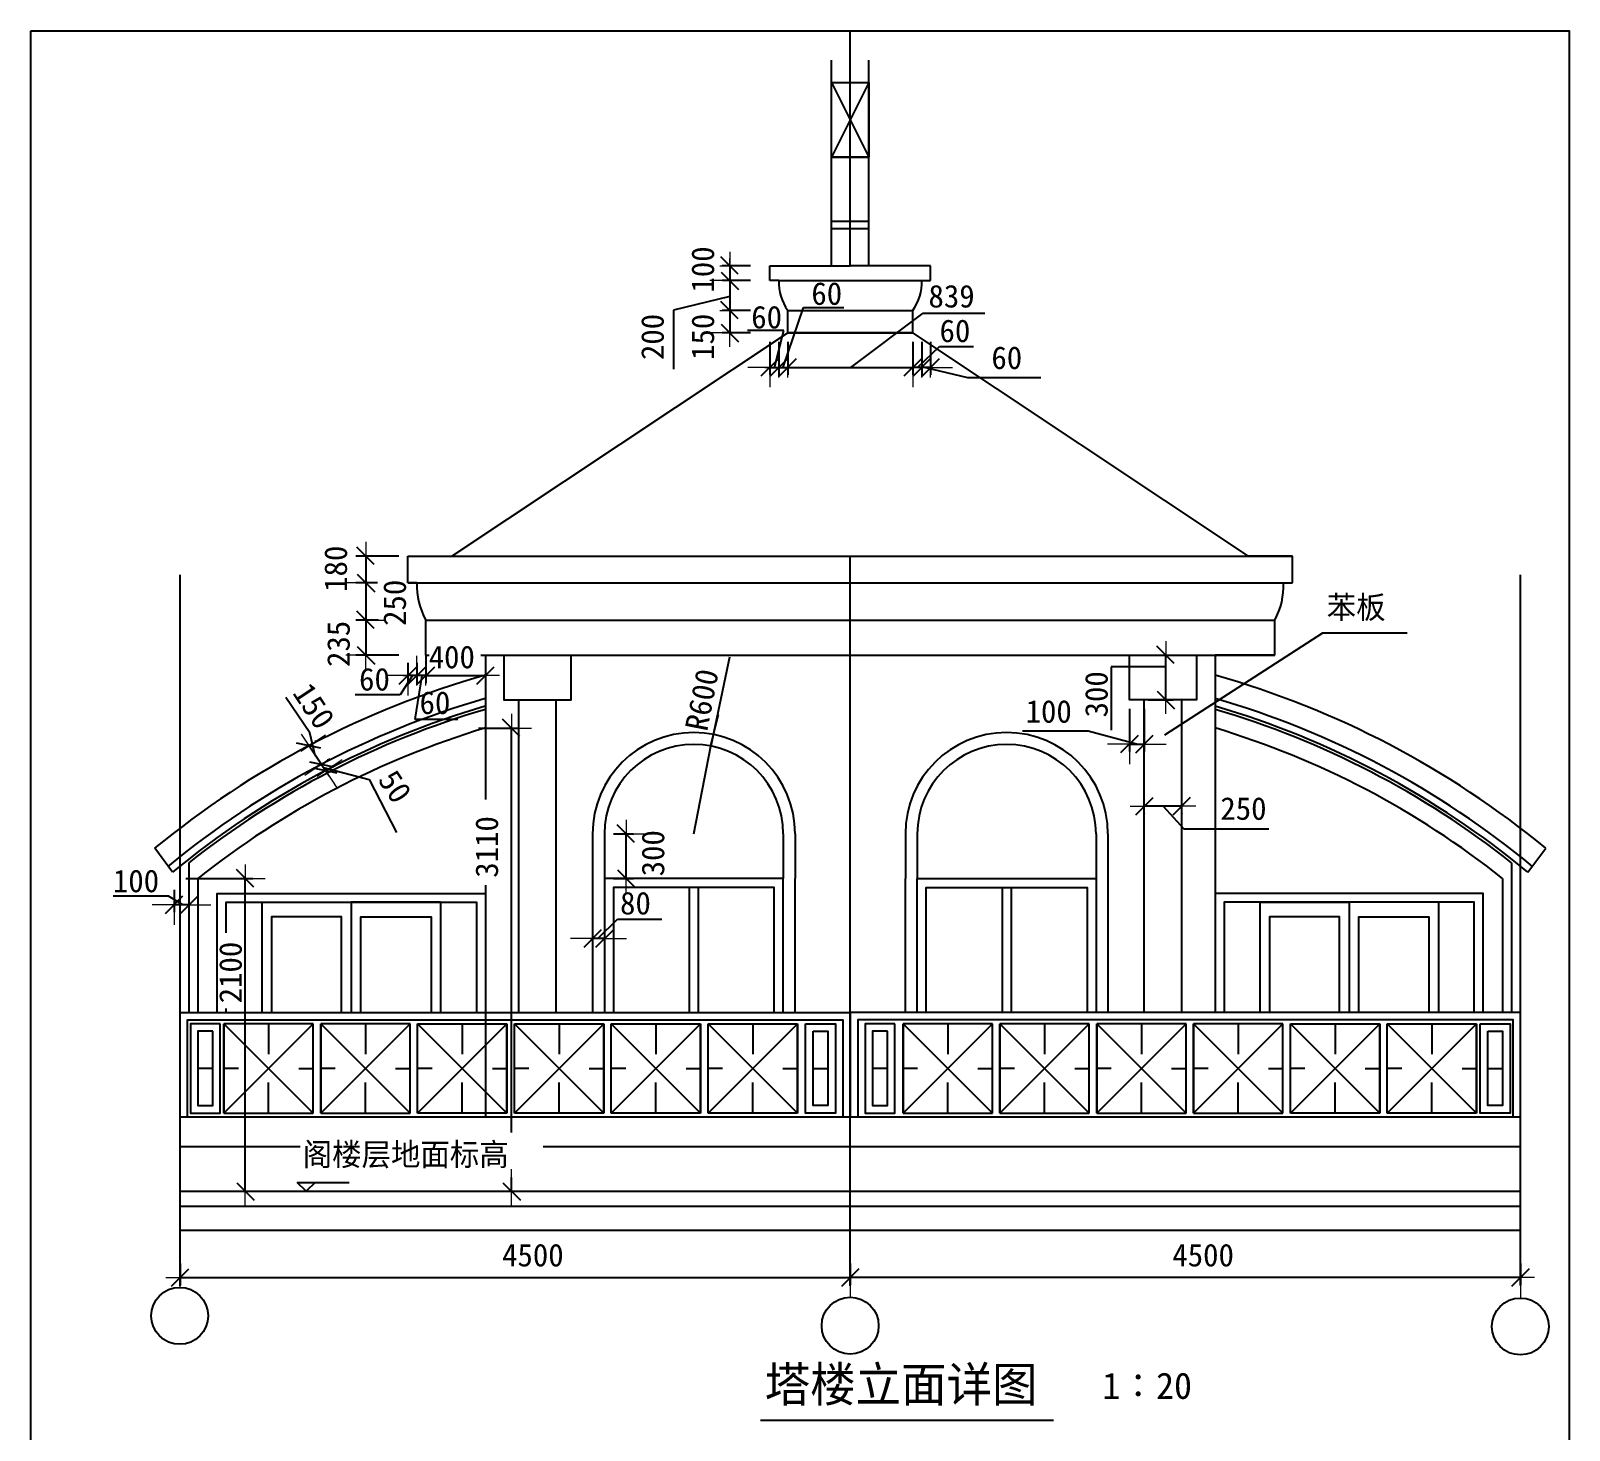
# Model space of a CAD drawing. Header units: metres. Extents: x -1843 to 8486, y -16140 to 2581.
# Drawn here: x -1843 to 8486, y -6815 to 2581 of the extents above; entities that cross this region are included whole.
import ezdxf

# ---------------------------------------------------------------- set-up
doc = ezdxf.new("R2010")
doc.units = ezdxf.units.M
for name, color, linetype in [('A-AXI', 3, 'Continuous'), ('BALCONY', 7, 'Continuous'), ('DOTE', 1, 'Continuous'), ('PUB_DIM', 3, 'Continuous'), ('PUB_TEXT', 7, 'Continuous'), ('WINDOW', 2, 'Continuous')]:
    doc.layers.add(name, color=color, linetype=linetype)

# ---------------------------------------------------------------- blocks, each defined once
blk = doc.blocks.new('_DIMX')
at = {"lineweight": 15}
for p, q in [((471.73, 0), (-737.67, 0)), ((0, 334.82), (0, -668.19))]:
    blk.add_line(p, q, dxfattribs=at)
blk.add_lwpolyline([(-287.87, -285.12), (299.43, 300.79)])

msp = doc.modelspace()

# ---------------------------------------------------------------- linework, layer by layer
for p, q in [((3658.98, 1003.12), (3658.98, 2575.22)), ((3658.98, 1003.12), (3658.98, 2542.53)), ((3533.98, 1003.12), (3533.98, 2383.71)), ((3783.98, 1003.12), (3783.98, 2383.71)), ((3533.98, 2232.91), (3783.98, 2232.91)), ((3533.98, 1732.82), (3533.98, 2232.91)), ((3783.98, 2232.91), (3533.98, 1732.82)), ((3533.98, 2232.91), (3783.98, 1732.82)), ((3533.98, 2232.91), (3783.98, 2232.91)), ((3783.98, 2232.91), (3783.98, 1732.82)), ((3783.98, 1732.82), (3533.98, 1732.82)), ((3533.98, 1732.82), (3783.98, 1732.82)), ((3533.98, 1303.14), (3783.98, 1303.14)), ((3533.98, 1253.14), (3783.98, 1253.14)), ((3119.24, 903.12), (3119.24, 1003.12)), ((4198.71, 903.12), (4198.71, 1003.12)), ((3179.24, 903.12), (3119.24, 903.12)), ((4138.71, 903.12), (4198.71, 903.12)), ((2849.52, 795.81), (2472.96, 705.51)), ((2472.96, 705.51), (2472.96, 307.76)), ((3208.94, 321.46), (3346.05, 722.81)), ((3239.24, 553.09), (3239.24, 703.51)), ((3346.05, 722.81), (3615.44, 722.81)), ((3663.2, 320.65), (4147.68, 685.31)), ((4078.71, 553.09), (4078.71, 703.51)), ((4147.68, 685.31), (4561.74, 685.31)), ((3212.53, 568.19), (2970.12, 568.19)), ((3149.58, 320.34), (3212.53, 568.19)), ((4110.36, 320.27), (4259.09, 461.68)), ((4259.09, 461.68), (4486.97, 461.68)), ((4163.14, 320.27), (4446.19, 253.16)), ((4446.19, 253.16), (4937.94, 253.16)), ((689.04, -1125.88), (689.04, -945.88)), ((689.04, -945.88), (826.19, -945.88)), ((6628.92, -945.88), (6491.76, -945.88)), ((6628.92, -1125.88), (6628.92, -945.88)), ((749.04, -1125.88), (689.04, -1125.88)), ((6568.92, -1125.88), (6628.92, -1125.88)), ((809.04, -1610.88), (809.04, -1375.49)), ((6508.92, -1610.88), (6508.92, -1375.49)), ((719.73, -1747.86), (637.02, -1877.92)), ((782.62, -1748.85), (736.29, -2040.07)), ((5776.36, -1689.31), (5409.87, -1689.31)), ((5409.87, -1689.31), (5409.87, -2114.09)), ((31.38, -2133.88), (-130.42, -1896.59)), ((637.02, -1877.92), (334.65, -1877.92)), ((736.29, -2040.07), (1023.9, -2040.07)), ((67.08, -2284.69), (31.38, -2133.88)), ((5256.52, -2121.87), (4816.29, -2121.87)), ((5580.89, -2209.32), (5256.52, -2121.87)), ((122.72, -2365.95), (428.06, -2446.78)), ((428.06, -2446.78), (613.35, -2801.41)), ((5760.26, -2625.27), (5898.47, -2777.58)), ((5898.47, -2777.58), (6469.59, -2777.58)), ((-917.47, -3229.28), (-1290.42, -3229.28)), ((-822.4, -3287.73), (-917.47, -3229.28)), ((1965.93, -3512.41), (2097.15, -3383.14)), ((2097.15, -3383.14), (2394.71, -3383.14)), ((53.98, -4085.88), (-546.02, -4085.88)), ((-546.02, -4085.88), (-546.02, -4685.88)), ((53.98, -4085.88), (-546.02, -4685.88)), ((-546.02, -4685.88), (-546.02, -4085.88)), ((-546.02, -4085.88), (53.98, -4685.88)), ((53.98, -4685.88), (53.98, -4085.88)), ((703.98, -4085.88), (103.98, -4085.88)), ((103.98, -4085.88), (103.98, -4685.88)), ((703.98, -4085.88), (103.98, -4685.88)), ((103.98, -4685.88), (103.98, -4085.88)), ((103.98, -4085.88), (703.98, -4685.88)), ((703.98, -4685.88), (703.98, -4085.88)), ((753.98, -4085.88), (1353.98, -4085.88)), ((753.98, -4685.88), (753.98, -4085.88)), ((753.98, -4085.88), (1353.98, -4685.88)), ((1353.98, -4085.88), (753.98, -4685.88)), ((1353.98, -4085.88), (1353.98, -4685.88)), ((1353.98, -4685.88), (1353.98, -4085.88)), ((1403.98, -4085.88), (2003.98, -4085.88)), ((1403.98, -4685.88), (1403.98, -4085.88)), ((1403.98, -4085.88), (2003.98, -4685.88)), ((2003.98, -4085.88), (1403.98, -4685.88)), ((2003.98, -4085.88), (2003.98, -4685.88)), ((2003.98, -4685.88), (2003.98, -4085.88)), ((2053.98, -4085.88), (2653.98, -4085.88)), ((2053.98, -4685.88), (2053.98, -4085.88)), ((2053.98, -4085.88), (2653.98, -4685.88)), ((2653.98, -4085.88), (2053.98, -4685.88)), ((2653.98, -4085.88), (2653.98, -4685.88)), ((2653.98, -4685.88), (2653.98, -4085.88)), ((2703.98, -4085.88), (3303.98, -4085.88)), ((2703.98, -4685.88), (2703.98, -4085.88)), ((2703.98, -4085.88), (3303.98, -4685.88)), ((3303.98, -4085.88), (2703.98, -4685.88)), ((3303.98, -4085.88), (3303.98, -4685.88)), ((3303.98, -4685.88), (3303.98, -4085.88)), ((4613.98, -4085.88), (4013.98, -4085.88)), ((4013.98, -4085.88), (4013.98, -4685.88)), ((4613.98, -4085.88), (4013.98, -4685.88)), ((4013.98, -4685.88), (4013.98, -4085.88)), ((4013.98, -4085.88), (4613.98, -4685.88)), ((4613.98, -4685.88), (4613.98, -4085.88)), ((5263.98, -4085.88), (4663.98, -4085.88)), ((4663.98, -4085.88), (4663.98, -4685.88)), ((5263.98, -4085.88), (4663.98, -4685.88)), ((4663.98, -4685.88), (4663.98, -4085.88)), ((4663.98, -4085.88), (5263.98, -4685.88)), ((5263.98, -4685.88), (5263.98, -4085.88)), ((5913.98, -4085.88), (5313.98, -4085.88)), ((5313.98, -4085.88), (5313.98, -4685.88)), ((5913.98, -4085.88), (5313.98, -4685.88)), ((5313.98, -4685.88), (5313.98, -4085.88)), ((5313.98, -4085.88), (5913.98, -4685.88)), ((5913.98, -4685.88), (5913.98, -4085.88)), ((6563.98, -4085.88), (5963.98, -4085.88)), ((5963.98, -4085.88), (5963.98, -4685.88)), ((6563.98, -4085.88), (5963.98, -4685.88)), ((5963.98, -4685.88), (5963.98, -4085.88)), ((5963.98, -4085.88), (6563.98, -4685.88)), ((6563.98, -4685.88), (6563.98, -4085.88)), ((6613.98, -4085.88), (7213.98, -4085.88)), ((6613.98, -4685.88), (6613.98, -4085.88)), ((6613.98, -4085.88), (7213.98, -4685.88)), ((7213.98, -4085.88), (6613.98, -4685.88)), ((7213.98, -4085.88), (7213.98, -4685.88)), ((7213.98, -4685.88), (7213.98, -4085.88)), ((7263.98, -4085.88), (7863.98, -4085.88)), ((7263.98, -4685.88), (7263.98, -4085.88)), ((7263.98, -4085.88), (7863.98, -4685.88)), ((7863.98, -4085.88), (7263.98, -4685.88)), ((7863.98, -4085.88), (7863.98, -4685.88)), ((7863.98, -4685.88), (7863.98, -4085.88)), ((-546.02, -4685.88), (53.98, -4685.88)), ((103.98, -4685.88), (703.98, -4685.88)), ((1353.98, -4685.88), (753.98, -4685.88)), ((2003.98, -4685.88), (1403.98, -4685.88)), ((2653.98, -4685.88), (2053.98, -4685.88)), ((3303.98, -4685.88), (2703.98, -4685.88)), ((4013.98, -4685.88), (4613.98, -4685.88)), ((4663.98, -4685.88), (5263.98, -4685.88)), ((5313.98, -4685.88), (5913.98, -4685.88)), ((5963.98, -4685.88), (6563.98, -4685.88)), ((7213.98, -4685.88), (6613.98, -4685.88)), ((7863.98, -4685.88), (7263.98, -4685.88))]:
    msp.add_line(p, q)
for points in [[(-1842.97, 2580.67), (8486.2, 2580.67), (8486.2, -16133.98), (-1842.97, -16139.63)], [(-621.02, -4135.88), (-721.02, -4135.88), (-721.02, -4635.88), (-621.02, -4635.88)], [(3408.98, -4135.88), (3508.98, -4135.88), (3508.98, -4635.88), (3408.98, -4635.88)], [(3908.98, -4135.88), (3808.98, -4135.88), (3808.98, -4635.88), (3908.98, -4635.88)], [(7938.98, -4135.88), (8038.98, -4135.88), (8038.98, -4635.88), (7938.98, -4635.88)]]:
    msp.add_lwpolyline(points, close=True)
for points in [[(3119.24, 1003.12), (3658.98, 1003.12)], [(4198.71, 1003.12), (3658.98, 1003.12)], [(3179.24, 903.12), (4138.71, 903.12)], [(3239.24, 703.51), (4078.71, 703.51)], [(3239.24, 553.09), (985.11, -945.88), (6332.84, -945.88), (4078.71, 553.09), (3239.24, 553.09)], [(985.11, -945.88), (3239.24, 553.09)], [(3239.24, 553.09), (4078.71, 553.09)], [(6332.84, -945.88), (4078.71, 553.09)], [(689.04, -945.88), (6628.92, -945.88)], [(826.19, -945.88), (985.11, -945.88)], [(6491.76, -945.88), (6332.84, -945.88)], [(689.04, -1125.88), (6628.92, -1125.88)], [(809.04, -1375.88), (6508.92, -1375.88)], [(5770.43, -2147.26), (6831.41, -1462.47), (7398.66, -1462.47)], [(809.04, -1610.88), (832.78, -1610.88)], [(809.04, -1610.88), (812.33, -1610.88)], [(1179.29, -1610.88), (6508.92, -1610.88)], [(1193.72, -1610.88), (1209.04, -1610.88)], [(1209.04, -1610.88), (1209.04, -2580.97)], [(1333.45, -1610.88), (1333.45, -1910.88), (1784.5, -1910.88), (1784.5, -1610.88)], [(5984.5, -1610.88), (5984.5, -1910.88), (5533.45, -1910.88), (5533.45, -1610.88)], [(6508.92, -1610.88), (6108.92, -1610.88)], [(6108.92, -1610.88), (6108.92, -4010.88)], [(1433.45, -4010.88), (1433.45, -1910.88)], [(1684.5, -4010.88), (1684.5, -1910.88)], [(5633.45, -4010.88), (5633.45, -1910.88)], [(5884.5, -4010.88), (5884.5, -1910.88)], [(2721.22, -2225.69), (2773.4, -2010.19)], [(1928.98, -2810.88), (1928.98, -3110.88)], [(2008.98, -2810.88), (2008.98, -3110.88)], [(3208.98, -2810.88), (3208.98, -3110.88)], [(3288.98, -2810.88), (3288.98, -3110.88)], [(4028.98, -2810.88), (4028.98, -3110.88)], [(4108.98, -2810.88), (4108.98, -3110.88)], [(5308.98, -2810.88), (5308.98, -3110.88)], [(5388.98, -2810.88), (5388.98, -3110.88)], [(-781.02, -3005.12), (-781.02, -4010.88)], [(8098.98, -3005.12), (8098.98, -4010.88)], [(-721.02, -3110.7), (-721.02, -4010.88)], [(1209.04, -3155.57), (1209.04, -4710.88)], [(8038.98, -3110.7), (8038.98, -4010.88)], [(-841.02, -4710.88), (-841.02, -4010.88), (3658.98, -4010.88), (3658.98, -4710.88)], [(8158.98, -4710.88), (8158.98, -4010.88), (3658.98, -4010.88), (3658.98, -4710.88)], [(-791.02, -4710.88), (-791.02, -4060.88), (3608.98, -4060.88), (3608.98, -4710.88)], [(-571.02, -4085.88), (-771.02, -4085.88), (-771.02, -4685.88), (-571.02, -4685.88), (-571.02, -4085.88)], [(-246.02, -4085.88), (-246.02, -4291.14)], [(403.98, -4085.88), (403.98, -4291.14)], [(1053.98, -4085.88), (1053.98, -4291.14)], [(1703.98, -4085.88), (1703.98, -4291.14)], [(2353.98, -4085.88), (2353.98, -4291.14)], [(3003.98, -4085.88), (3003.98, -4291.14)], [(3358.98, -4085.88), (3558.98, -4085.88), (3558.98, -4685.88), (3358.98, -4685.88), (3358.98, -4085.88)], [(8108.98, -4710.88), (8108.98, -4060.88), (3708.98, -4060.88), (3708.98, -4710.88)], [(3958.98, -4085.88), (3758.98, -4085.88), (3758.98, -4685.88), (3958.98, -4685.88), (3958.98, -4085.88)], [(4313.98, -4085.88), (4313.98, -4291.14)], [(4963.98, -4085.88), (4963.98, -4291.14)], [(5613.98, -4085.88), (5613.98, -4291.14)], [(6263.98, -4085.88), (6263.98, -4291.14)], [(6913.98, -4085.88), (6913.98, -4291.14)], [(7563.98, -4085.88), (7563.98, -4291.14)], [(7888.98, -4085.88), (8088.98, -4085.88), (8088.98, -4685.88), (7888.98, -4685.88), (7888.98, -4085.88)], [(-623.44, -4385.88), (-721.02, -4385.88)], [(-448.44, -4385.88), (-546.02, -4385.88)], [(-43.6, -4385.88), (53.98, -4385.88)], [(201.56, -4385.88), (103.98, -4385.88)], [(606.4, -4385.88), (703.98, -4385.88)], [(851.56, -4385.88), (753.98, -4385.88)], [(1256.4, -4385.88), (1353.98, -4385.88)], [(1501.56, -4385.88), (1403.98, -4385.88)], [(1906.4, -4385.88), (2003.98, -4385.88)], [(2151.56, -4385.88), (2053.98, -4385.88)], [(2556.4, -4385.88), (2653.98, -4385.88)], [(2801.56, -4385.88), (2703.98, -4385.88)], [(3206.4, -4385.88), (3303.98, -4385.88)], [(3411.4, -4385.88), (3508.98, -4385.88)], [(3906.56, -4385.88), (3808.98, -4385.88)], [(4111.56, -4385.88), (4013.98, -4385.88)], [(4516.4, -4385.88), (4613.98, -4385.88)], [(4761.56, -4385.88), (4663.98, -4385.88)], [(5166.4, -4385.88), (5263.98, -4385.88)], [(5411.56, -4385.88), (5313.98, -4385.88)], [(5816.4, -4385.88), (5913.98, -4385.88)], [(6061.56, -4385.88), (5963.98, -4385.88)], [(6466.4, -4385.88), (6563.98, -4385.88)], [(6711.56, -4385.88), (6613.98, -4385.88)], [(7116.4, -4385.88), (7213.98, -4385.88)], [(7361.56, -4385.88), (7263.98, -4385.88)], [(7766.4, -4385.88), (7863.98, -4385.88)], [(7941.4, -4385.88), (8038.98, -4385.88)], [(-246.02, -4685.88), (-246.02, -4480.62)], [(403.98, -4685.88), (403.98, -4480.62)], [(1053.98, -4685.88), (1053.98, -4480.62)], [(1703.98, -4685.88), (1703.98, -4480.62)], [(2353.98, -4685.88), (2353.98, -4480.62)], [(3003.98, -4685.88), (3003.98, -4480.62)], [(4313.98, -4685.88), (4313.98, -4480.62)], [(4963.98, -4685.88), (4963.98, -4480.62)], [(5613.98, -4685.88), (5613.98, -4480.62)], [(6263.98, -4685.88), (6263.98, -4480.62)], [(6913.98, -4685.88), (6913.98, -4480.62)], [(7563.98, -4685.88), (7563.98, -4480.62)], [(-841.02, -4710.88), (8158.98, -4710.88)], [(-841.02, -4910.88), (-35.07, -4910.88)], [(1597.8, -4910.88), (8158.98, -4910.88)], [(-841.02, -5210.88), (8158.98, -5210.88)], [(-841.02, -5310.88), (8158.98, -5310.88)], [(-841.02, -5470.88), (8158.98, -5470.88)], [(3056.36, -6747.12), (5024.71, -6747.12)]]:
    msp.add_lwpolyline(points)
for centre in [(-842.85, -6047.16), (3658.53, -6113.32), (8158.03, -6118.52)]:
    msp.add_circle(centre, 190.87)
for centre, radius, start, end in [((3502.25, 891.39), 323.22, 177.92, 215.54), ((3815.71, 891.39), 323.22, 324.46, 2.08), ((1234.66, -1141.16), 485.86, 178.2, 208.83), ((6083.29, -1141.16), 485.86, 331.17, 1.8), ((2868.38, -7619.39), 5882.99, 106.38, 128.34), ((4449.57, -7619.39), 5882.99, 51.66, 73.62), ((2868.38, -7619.39), 5762.99, 106.73, 128.52), ((2608.98, -2810.88), 680, 0, 180), ((4708.98, -2810.88), 680, 0, 180), ((4449.57, -7619.39), 5762.99, 51.48, 73.27), ((2608.98, -2810.88), 600, 0, 180), ((4708.98, -2810.88), 600, 0, 180)]:
    msp.add_arc(centre, radius, start, end)
at = {"layer": 'BALCONY'}
for points in [[(-890.55, -3067.93), (-1010.82, -2908.14)], [(8208.51, -3067.93), (8328.78, -2908.14)], [(1928.98, -3110.88), (1928.98, -4010.88)], [(3208.98, -3110.88), (2008.98, -3110.88)], [(2008.98, -3110.88), (2008.98, -4010.88)], [(3148.98, -4010.88), (3148.98, -3170.88), (2068.98, -3170.88), (2068.98, -4010.88)], [(3208.98, -4010.88), (3208.98, -3110.88)], [(3288.98, -4010.88), (3288.98, -3110.88)], [(4028.98, -4010.88), (4028.98, -3110.88)], [(4108.98, -4010.88), (4108.98, -3110.88)], [(4108.98, -3110.88), (5308.98, -3110.88)], [(4168.98, -4010.88), (4168.98, -3170.88), (5248.98, -3170.88), (5248.98, -4010.88)], [(5308.98, -3110.88), (5308.98, -4010.88)], [(5388.98, -3110.88), (5388.98, -4010.88)], [(-590.96, -4010.88), (-590.96, -3210.88), (1209.04, -3210.88), (1209.04, -4010.88)], [(-530.96, -3475.74), (-530.96, -3270.88), (1149.04, -3270.88), (1149.04, -4010.88)], [(-290.96, -3270.88), (309.04, -3270.88), (309.04, -4010.88)], [(-290.96, -3270.88), (-290.96, -4010.88)], [(909.04, -3270.88), (309.04, -3270.88), (309.04, -4010.88)], [(909.04, -3270.88), (909.04, -4010.88)], [(7908.92, -4010.88), (7908.92, -3210.88), (6108.92, -3210.88), (6108.92, -4010.88)], [(7848.92, -4010.88), (7848.92, -3270.88), (6168.92, -3270.88), (6168.92, -4010.88)], [(6408.92, -3270.88), (6408.92, -4010.88)], [(6408.92, -3270.88), (7008.92, -3270.88), (7008.92, -4010.88)], [(7608.92, -3270.88), (7008.92, -3270.88), (7008.92, -4010.88)], [(7608.92, -3270.88), (7608.92, -4010.88)], [(244.21, -4010.88), (244.21, -3367.82), (-226.13, -3367.82), (-226.13, -4010.88)], [(373.87, -4010.88), (373.87, -3367.82), (844.2, -3367.82), (844.2, -4010.88)], [(6944.09, -4010.88), (6944.09, -3367.82), (6473.75, -3367.82), (6473.75, -4010.88)], [(7073.75, -4010.88), (7073.75, -3367.82), (7544.08, -3367.82), (7544.08, -4010.88)], [(-530.96, -4010.88), (-530.96, -3983.37)], [(3658.98, -4710.88), (3658.98, -4710.88)], [(3658.98, -4710.88), (3658.98, -4710.88)]]:
    msp.add_lwpolyline(points, dxfattribs=at)
for centre, radius, start, end in [((2868.38, -7619.39), 6102.99, 105.78, 129.47), ((4449.57, -7619.39), 6102.99, 50.53, 74.22), ((2868.38, -7619.39), 5952.99, 106.19, 129.55), ((2868.38, -7619.39), 5902.99, 106.33, 129.55), ((4449.57, -7619.39), 5902.99, 50.45, 73.67), ((4449.57, -7619.39), 5952.99, 50.45, 73.81)]:
    msp.add_arc(centre, radius, start, end, dxfattribs=at)
at = {"layer": 'DOTE'}
for p, q in [((3658.98, -5844.85), (3658.98, -945.88)), ((-841.02, -5844.59), (-841.02, -1072.54)), ((8158.98, -5843.46), (8158.98, -1072.54))]:
    msp.add_line(p, q, dxfattribs=at)
at = {"layer": 'PUB_DIM'}
for p, q in [((2990.38, 1003.12), (2799.55, 1003.12)), ((2849.55, 1002.92), (2849.55, 903.32)), ((2990.38, 903.12), (2799.55, 903.12)), ((2990.38, 903.12), (2799.55, 903.12)), ((2849.55, 902.92), (2849.55, 703.71)), ((2990.38, 703.51), (2799.55, 703.51)), ((2990.38, 703.51), (2799.55, 703.51)), ((2849.55, 703.31), (2849.55, 553.29)), ((2990.38, 553.09), (2799.55, 553.09)), ((3119.24, 493.09), (3119.24, 270.62)), ((3179.24, 493.09), (3179.24, 270.62)), ((3179.24, 493.09), (3179.24, 270.62)), ((3239.24, 493.09), (3239.24, 270.62)), ((3239.24, 493.09), (3239.24, 270.62)), ((4078.72, 493.09), (4078.72, 270.62)), ((4078.72, 493.09), (4078.72, 270.62)), ((4138.71, 493.09), (4138.71, 270.62)), ((4138.71, 493.09), (4138.71, 270.62)), ((4198.72, 493.09), (4198.72, 270.62)), ((3119.04, 320.62), (3118.84, 320.62)), ((3119.24, 320.62), (3179.24, 320.62)), ((3179.04, 320.62), (3178.84, 320.62)), ((3179.24, 320.62), (3239.24, 320.62)), ((3179.44, 320.62), (3179.64, 320.62)), ((3239.44, 320.62), (3239.64, 320.62)), ((3239.44, 320.62), (4078.52, 320.62)), ((4078.52, 320.62), (4078.32, 320.62)), ((4138.71, 320.62), (4078.72, 320.62)), ((4138.51, 320.62), (4138.31, 320.62)), ((4198.72, 320.62), (4138.71, 320.62)), ((4138.91, 320.62), (4139.11, 320.62)), ((4198.92, 320.62), (4199.12, 320.62)), ((629.04, -945.88), (338.57, -945.88)), ((406.02, -946.08), (406.02, -1125.68)), ((485.27, -1125.88), (338.57, -1125.88)), ((474.48, -1125.88), (338.57, -1125.88)), ((406.02, -1126.08), (406.02, -1375.29)), ((492.01, -1375.49), (338.57, -1375.49)), ((482.57, -1375.49), (338.57, -1375.49)), ((406.02, -1375.69), (406.02, -1610.68)), ((629.04, -1610.88), (338.57, -1610.88)), ((809.04, -1610.88), (809.04, -1798.82)), ((1209.04, -1610.88), (1209.04, -1798.82)), ((2847.81, -1624.81), (2722.97, -2221.6)), ((5659.11, -1610.88), (5826.71, -1610.88)), ((5776.71, -1910.68), (5776.71, -1611.08)), ((688.84, -1748.82), (688.64, -1748.82)), ((689.04, -1663.5), (689.04, -1798.82)), ((749.04, -1748.82), (689.04, -1748.82)), ((748.84, -1748.82), (748.64, -1748.82)), ((749.04, -1663.5), (749.04, -1798.82)), ((749.04, -1663.5), (749.04, -1798.82)), ((809.04, -1748.82), (749.04, -1748.82)), ((749.24, -1748.82), (749.44, -1748.82)), ((809.04, -1663.5), (809.04, -1798.82)), ((809.24, -1748.82), (809.44, -1748.82)), ((809.24, -1748.82), (1208.84, -1748.82)), ((5659.11, -1910.88), (5826.71, -1910.88)), ((5533.45, -1970.88), (5533.45, -2258.55)), ((5633.45, -1970.88), (5633.45, -2258.55)), ((1162.61, -2100.45), (1434.35, -2100.45)), ((1384.35, -4815.32), (1384.35, -2100.65)), ((25.42, -2219.76), (108.04, -2344.37)), ((72.08, -2188.59), (66.99, -2191.97)), ((2608.98, -2810.88), (2722.93, -2221.8)), ((5533.25, -2208.55), (5533.05, -2208.55)), ((5533.45, -2208.55), (5633.45, -2208.55)), ((5633.65, -2208.55), (5633.85, -2208.55)), ((108.04, -2344.37), (107.93, -2344.21)), ((108.15, -2344.54), (135.7, -2386.09)), ((154.92, -2313.53), (149.82, -2316.91)), ((154.92, -2313.53), (149.82, -2316.91)), ((182.46, -2355.08), (177.37, -2358.46)), ((135.81, -2386.25), (135.92, -2386.42)), ((5633.45, -2675.17), (5633.45, -2675.87)), ((5884.31, -2625.87), (5633.65, -2625.87)), ((5884.51, -2675.17), (5884.51, -2675.87)), ((2068.98, -2810.88), (2203.69, -2810.88)), ((2153.69, -3110.68), (2153.69, -2811.08)), ((-881.03, -3186.83), (-881.03, -3337.91)), ((-802.1, -3110.7), (-352.44, -3110.7)), ((-781.03, -3186.83), (-781.03, -3337.91)), ((-402.44, -5210.68), (-402.44, -3110.9)), ((2068.98, -3110.88), (2203.69, -3110.88)), ((-881.23, -3287.91), (-881.43, -3287.91)), ((-781.03, -3287.91), (-881.03, -3287.91)), ((-780.83, -3287.91), (-780.63, -3287.91)), ((1928.98, -3454.13), (1928.98, -3464.13)), ((2008.98, -3454.13), (2008.98, -3464.13)), ((1928.78, -3514.13), (1928.58, -3514.13)), ((2008.98, -3514.13), (1928.98, -3514.13)), ((2009.18, -3514.13), (2009.38, -3514.13)), ((-54.39, -5150.88), (65.61, -5150.88)), ((5.61, -5210.88), (-54.39, -5150.88)), ((65.61, -5150.88), (5.61, -5210.88)), ((65.61, -5150.88), (294.18, -5150.88)), ((1384.35, -5210.68), (1384.35, -5119.07)), ((-802.1, -5210.88), (-352.44, -5210.88)), ((1162.61, -5210.88), (1434.35, -5210.88)), ((-841.02, -5695.32), (-841.02, -5840.55)), ((3658.98, -5695.32), (3658.98, -5840.55)), ((3658.98, -5695.32), (3658.98, -5840.55)), ((8158.97, -5695.32), (8158.97, -5840.55)), ((-840.82, -5790.55), (3658.78, -5790.55)), ((8158.77, -5790.55), (3659.18, -5790.55))]:
    msp.add_line(p, q, dxfattribs=at)
at = {"layer": 'WINDOW'}
for p, q in [((2578.01, -3170.88), (2578.01, -4010.88)), ((2638.01, -3170.88), (2638.01, -4010.88)), ((4679.94, -3170.88), (4679.94, -4010.88)), ((4739.94, -3170.88), (4739.94, -4010.88))]:
    msp.add_line(p, q, dxfattribs=at)

# ---------------------------------------------------------------- block references
at = {"layer": 'PUB_DIM', "xscale": 0.2, "yscale": 0.2, "zscale": 0.2}
for p, rotation in [((2849.55, 903.12), 270), ((2849.55, 1003.12), 90), ((2849.55, 703.51), 90), ((2849.55, 553.09), 270), ((3179.24, 320.62), 180), ((3239.24, 320.62), 180), ((4138.71, 320.62), 180), ((4198.72, 320.62), 180), ((406.02, -945.88), 90), ((406.02, -1125.88), 270), ((406.02, -1375.49), 90), ((406.02, -1610.88), 270), ((5776.71, -1610.88), 90), ((749.04, -1748.82), 180), ((809.04, -1748.82), 180), ((689.04, -1748.82), 360), ((5776.71, -1910.88), 270), ((1384.35, -2100.45), 90), ((25.31, -2219.59), 123.54), ((5633.45, -2208.55), 180), ((108.15, -2344.54), 303.54), ((135.7, -2386.09), 123.54), ((5633.45, -2625.87), 180), ((2153.69, -2810.88), 90), ((2153.69, -3110.88), 270), ((-402.44, -3110.7), 90), ((-781.03, -3287.91), 180), ((2008.98, -3514.13), 180), ((-402.44, -5210.88), 270), ((1384.35, -5210.88), 270), ((-841.02, -5790.55), 180)]:
    msp.add_blockref('_DIMX', p, dxfattribs=dict(at, rotation=rotation))
for p in [(3119.24, 320.62), (4078.72, 320.62), (1209.04, -1748.82), (5533.45, -2208.55), (5884.51, -2625.87), (-881.03, -3287.91), (1928.98, -3514.13), (3658.98, -5790.55), (8158.97, -5790.55)]:
    msp.add_blockref('_DIMX', p, dxfattribs=at)

# ---------------------------------------------------------------- texts
for s, rotation, p in [('100', 90, (2744.61, 822.83)), ('200', 90, (2406.93, 369.94)), ('150', 90, (2744.96, 370.65)), ('180', 90, (279.95, -1186.33)), ('250', 90, (675.93, -1415.18)), ('235', 90, (298.71, -1690.72)), ('60', 360, (361.26, -1849)), ('R600', 79.05, (2697.57, -2128.71)), ('300', 90, (5387.2, -2029.39)), ('150', 303.54, (-90.28, -1864.81)), ('60', 360, (767.45, -2006.68)), ('50', 303.54, (482.92, -2448.6)), ('3110', 90, (1294.23, -3105.82)), ('300', 90, (2410.13, -3096.34)), ('2100', 90, (-426.35, -3949.11))]:
    msp.add_text(s, height=152, rotation=rotation).set_placement(p)
for s, height, p in [('60', 152, (3397.99, 740.65)), ('839', 152, (4184.11, 722.72)), ('60', 152, (2994.42, 582.17)), ('60', 152, (4258.45, 490.33)), ('60', 152, (4606.63, 309.63)), ('400', 152, (828.56, -1699.65)), ('100', 152, (4836.32, -2065.02)), ('250', 152, (6143.77, -2716.85)), ('100', 152, (-1291.48, -3202.95)), ('80', 152, (2113.51, -3352.34)), ('4500', 152, (1321.23, -5715.4)), ('4500', 152, (5821.23, -5715.4)), ('1∶20', 177, (5351.28, -6604.75))]:
    msp.add_text(s, height=height).set_placement(p)
at = {"layer": 'A-AXI'}
msp.add_text('苯板', height=152, dxfattribs=at).set_placement((6858.32, -1365.58))
at = {"layer": 'PUB_TEXT'}
for s, height, p in [('阁楼层地面标高', 152, (-17.41, -5039.24)), ('塔楼立面详图   ', 234.8, (3084.79, -6624.58))]:
    msp.add_text(s, height=height, dxfattribs=at).set_placement(p)

doc.saveas('drawing.dxf')
